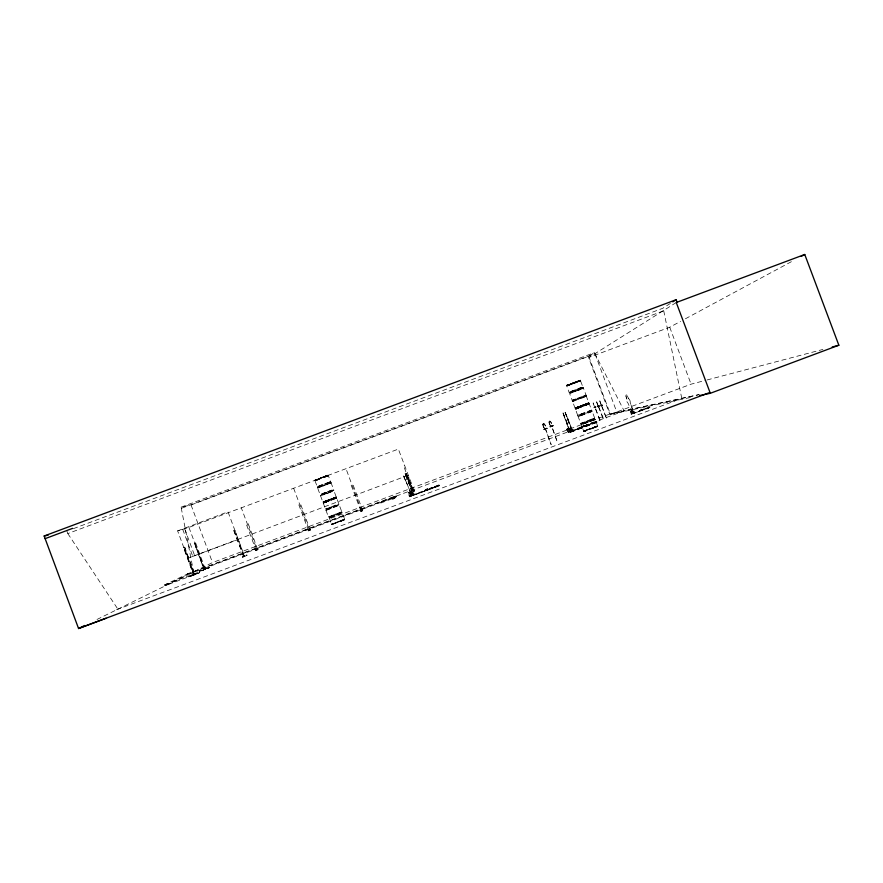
<?xml version="1.0" encoding="UTF-8"?>
<svg xmlns="http://www.w3.org/2000/svg" width="883" height="883" viewBox="0 0 883 883"><rect width="100%" height="100%" fill="white"/><g stroke="black" fill="none" stroke-linecap="round" stroke-linejoin="round"><path stroke-width="0.66" stroke-dasharray="4.42 3.31" d="M411.456 495.871L410.595 493.498L413.564 492.405L414.27 494.314L412.218 495.231L411.666 493.233L408.686 494.337L409.447 496.787L439.414 485.429L409.822 496.599M191.423 575.804L191.545 575.926C190.187 574.502 196.203 572.526 196.147 573.939L191.015 576.113M195.883 573.442L196.147 573.939M196.026 573.884L191.037 576.025M410.131 496.434L409.911 496.279M567.703 429.723L567.57 429.039L568.034 429.414M567.372 429.149L567.648 429.745L568.321 428.917M568.012 429.591L567.912 429.27M567.67 429.05C567.592 429.789 568.994 428.222 571.135 428.719M571.036 429.028C569.248 429.668 569.756 428.145 569.943 429.436M570.076 428.652L570.915 428.961M591.478 428.564L597.736 426.279L591.919 410.694L577.846 415.761L572.173 400.275L578.255 397.957M585.197 431.147L583.829 431.555L580.848 423.443L594.568 418.222L591.952 419.105M580.893 423.829L594.855 418.652L580.882 423.917M573.685 400.672L572.372 401.169L586.345 395.871L583.177 387.427L569.171 392.626L566.533 385.319L572.361 383.056M341.997 512.206L328.73 517.714L342.196 512.449L328.575 517.295L320.363 495.352L333.862 490.374L330.915 482.284M330.959 482.67L317.472 487.548L320.286 495.22L320.971 495.153M589.193 403.432L588.31 402.946L584.634 404.304M324.204 476.467L314.701 480.264L316.114 479.911M328.255 475.264L325.408 476.467M203.399 570.021L205.353 568.464M255.949 549.833L257.726 548.884M256.136 550.252L255.64 549.358L256.898 550.098L256.754 548.939L257.096 549.899L241.291 507.835M308.178 530.904C310.341 530.926 309.712 528.045 310.253 530.021M309.48 529.623L309.734 530.098C308.708 530.451 309.403 529.237 309.216 530.418M361.202 510.948L361.677 510.065L361.522 510.981L362.615 510.264M361.059 510.584L360.772 511.268L360.584 510.109M317.35 487.317L323.564 485.209M409.778 492.515C409.955 493.332 409.414 492.261 411.081 492.615M578.133 398.531L572.228 400.661M572.217 400.783L586.268 395.65M632.118 410.926C630.153 412.67 631.511 409.811 632.294 413.056M631.257 411.655L632.217 411.036L631.091 411.533M632.283 411.279L631.952 410.882M631.886 411.246L631.72 411.136M328.299 475.771L326.633 476.412L328.31 475.794M336.555 498.122L334.977 498.74L336.566 498.144M569.16 385.154C559.601 388.575 587.14 378.564 578.829 381.379M588.166 404.248C586.091 405.054 591.003 403.487 587.957 404.337M409.557 493.178C408.586 492.25 409.723 493.95 411.092 492.537M410.992 492.637L410.694 491.831L410.606 492.78M411.081 492.173C405.12 494.005 411.577 492.515 410.981 492.019C410.86 493.442 409.646 491.467 410.716 492.747M409.271 492.747L410.705 491.908M409.381 492.559L411.025 492.328M410.606 491.864L411.048 492.438L410.816 491.908M409.734 493.178L409.613 492.405M631.621 411.555L632.107 410.992L630.705 411.577M597.703 426.323L593.332 428.178M597.592 426.434L596.191 427.052M597.427 425.981L584.226 430.772M642.758 409.491L649.502 406.997L649.877 407.493L630.782 414.337L648.122 408.211L647.482 408.299M569.921 428.708L569.833 429.248M647.36 408.531L647.294 407.902L649.502 406.997M649.535 407.626L645.683 408.763L647.294 407.902M630.319 412.67L632.151 412.019L632.537 413.045L630.87 413.63L630.319 412.67L630.793 413.961L634.678 412.471L634.204 411.18L634.413 412.284L632.747 412.869L632.36 411.842L633.012 413.056L632.504 413.597M631.665 411.335L631.455 411.279M315.75 480.484L317.549 479.8M335.474 498.575L323.962 502.88L324.889 502.372M633.939 412.096L631.577 412.913L633.851 411.864M567.879 428.983L568.409 429.293M568.63 429.37L568.001 429.226M410.131 492.339L410.518 492.824L409.955 492.284M410.352 492.239L410.915 492.692L410.981 492.019M567.471 429.127L567.603 429.613M594.568 419.855L595.076 419.58L590.904 421.014M568.089 384.822L566.456 385.518L568.707 384.9M569.943 430.551L569.325 430.705L570.12 430.694L562.968 413.056L569.303 430.849L569.999 430.849M336.158 497.869L336.412 497.118L335.132 497.582M563.166 412.979L569.447 430.937M437.405 486.61C436.688 485.484 439.281 484.127 439.624 485.617L409.502 496.456M437.438 486.312L438.078 486.323L409.403 496.754M437.813 486.456L437.372 486.08L439.37 485.749M565.142 412.394L571.599 430.54L572.416 430.308L565.142 412.394L571.798 430.573M326.754 475.915L328.101 475.12L330.937 482.317M325.529 501.5L326.986 500.871L323.101 502.416L327.472 500.838M326.997 500.948L336.489 497.416L335.794 497.571M575.738 408.597L575.286 408.421M411.5 495.573L409.403 496.246M571.113 428.719L568.795 429.447M570.407 429.105L571.003 428.41M593.354 427.504L583.663 431.456L584.369 431.213M593.1 402.99L594.656 407.151L593.244 403.012M596.555 401.92L598.144 406.18M599.645 400.959L601.367 405.176M599.954 400.926L601.268 405.308M414.072 490.473C413.719 491.345 415.772 490.672 413.31 491.489L403.421 465.352L404.304 465.01M414.326 490.893L398.354 449.105L188.929 527.405L177.638 530.871L193.918 574.91C195.805 575.164 193.653 572.383 194.823 574.579L184.679 547.173L183.476 547.626L193.609 575.021L194.293 574.734C192.538 573.52 193.951 573.994 194.304 573.63M592.007 411.5L578.707 416.478M591.963 419.094L580.804 423.365L577.846 415.959L591.798 410.54L586.411 396.456L585.882 396.655M328.465 499.789L322.924 502.284L325.22 501.997M578.994 380.705L579.899 380.374C578.023 380.937 579.888 381.566 580.429 380.165M587.758 404.028L589.149 403.498L578.001 407.394M406.655 479.138L409.105 477.88L407.008 478.862M408.884 478.443L408.63 477.902L407.394 478.718L406.577 476.367M408.432 478.851L406.533 479.061L409.204 478.167M413.564 492.493L408.476 478.454L413.972 494.005L409.425 495.793L408.686 494.337M406.699 476.213L407.549 478.465L406.103 473.818L407.803 478.376L406.235 473.663L408.145 478.1L407.339 475.805M392.593 499.259L394.624 497.228L394.337 496.445L392.284 498.442L392.593 499.259L394.502 498.542L396.456 496.544L396.169 495.76L186.931 574.038L187.218 574.822L396.456 496.544M392.284 498.442L396.169 495.76M581.886 413.785L577.769 415.253L591.522 410.109M203.035 570.164L205.242 569.094M308.575 530.705L298.697 504.502L300.474 503.84L310.22 530.032M572.261 430.22L571.632 430.341L572.294 430.507M317.328 487.129L330.794 482.096L317.383 487.096L314.756 480.131L316.037 479.646M336.544 497.681L335.143 498.222L336.28 498.266M588.354 403.178L588.895 402.957L586.124 404.039M588.84 402.979L586.268 403.895M588.74 402.803L586.014 403.862M314.834 480.33L317.637 479.248M380.761 503.056L393.663 498.189L393.365 497.383L380.452 502.261L380.761 503.056L380.551 502.173M570.948 428.696L571.025 428.906M360.717 511.169C364.226 512.339 361.313 507.648 362.714 510.407M362.063 510.76L362.648 510.319M361.313 511.058L361.92 509.966L362.107 510.517M575.55 409.116L577.074 408.399M575.308 408.741L588.266 403.895L576.345 408.674M575.23 408.343L577.78 407.56L575.01 408.354L578.266 408.101L588.564 404.248L587.879 404.039M73.344 528.663L662.78 308.288L670.583 303.288M194.558 571.5L193.554 571.875L181.092 507.151L191.048 504.966L588.707 356.291L594.513 352.582L617.118 412.924M676.268 302.516L589.104 357.361L669.733 327.218L680.583 321.368M309.05 530.528L310.474 529.8L309.944 530.021M308.333 530.749L308.145 529.723M308.012 529.778L308.962 529.425M330.452 481.721L317.251 486.643L317.814 486.401M330.948 482.504L324.856 484.822M257.957 549.579C251.302 552.427 261.567 547.857 257.77 549.524M255.595 550.584L257.88 549.403M257.626 548.619L257.891 549.612L257.361 548.718M685.407 318.774L793.905 260.33M410.992 494.623L413.089 493.718M335.717 522.979L331.257 524.535L333.001 524.259M209.348 567.592L199.348 570.86L199.646 571.334M199.613 572.725L199.293 571.875L199.613 572.725L165.022 585.705L164.702 584.855L188.763 573.343L189.061 574.138M193.454 573.95L193.929 573.74M203.885 568.707L204.282 569.645M205.077 568.277L205.32 569.27L205.242 568.199M332.074 524.546L331.831 524.48M342.218 520.286L344.536 519.27L331.302 524.237L337.361 522.151M409.447 492.526L409.524 493.1M96.998 619.458L212.516 562.57L610.263 413.851L680.451 398.851M165.022 585.705L187.604 574.634L187.306 573.851M427.67 488.74C421.555 491.676 430.076 487.46 426.666 489.072M640.605 409.955C644.303 408.575 639.667 410.716 641.356 409.701M640.749 410.142L641.433 409.911M597.405 425.97L591.4 428.376M329.403 517.935L331.445 524.668M584.149 425.727L582.118 426.489L584.226 425.705L582.018 426.235L582.935 425.86M584.678 426.114L584.193 426.566L586.665 425.01M584.116 425.451L583.199 425.816M194.105 574.822L184.028 547.427L193.852 574.899M188.929 527.405L204.746 569.469M431.577 487.593L429.734 488.862L434.414 486.555M436.323 485.871L434.491 487.14L439.171 484.833M426.224 489.535L424.359 490.816L429.061 488.509M409.425 495.793L413.123 494.027M410.86 495.175L409.414 492.052L410.86 495.175L410.231 495.462L408.774 492.328L409.977 495.551M204.216 569.678L194.514 543.453L204.05 569.756M242.483 557.25L247.262 555.208L242.483 557.25L242.273 556.676L246.832 555.286M567.063 385.43L567.206 385.418M569.082 384.745L569.601 384.966L568.762 385.131M326.081 510.286L339.348 505.33L341.898 512.074M243.156 555.716C242.77 556.765 245.695 554.645 243.531 556.731M408.774 492.328L409.657 491.963M325.937 510.032L339.271 504.612L325.65 509.458L339.138 504.414L325.584 508.972L331.633 506.798M578.818 381.522L579.557 380.783L571.058 384.061M546.621 428.244L545.253 428.575L551.169 444.657L545.396 428.52M552.725 425.772L549.966 426.666L551.754 426.511L557.294 441.975L551.754 426.18M332.659 524.171L331.842 524.513L333.829 523.674M331.732 524.248L342.24 520.275M598.376 406.544L603.663 419.602L598.575 406.478M601.455 405.694L606.742 419.061L601.709 405.606M591.533 410.154L583.63 413.145M599.954 420.319L595.164 407.416M317.626 479.646L316.953 479.635M316.555 480.054L315.474 480.595M316.931 479.911L324.017 477.471M317.306 479.491L315.86 480.043L316.622 480.175M326.842 476.191L322.781 477.769M327.483 475.97L325.529 476.897M584.391 431.257L589.833 428.906M329.392 517.946L342.196 513.155L344.845 519.579L344.028 519.59M340.617 512.35L341.798 511.842L328.509 516.809L340.628 512.35M412.836 493.465L407.449 479.193M408.52 478.443L413.741 492.427M574.171 382.372L580.274 380.154L582.857 386.975L569.127 392.162L580.087 387.968M543.807 429.16L547.173 428.398L543.983 429.624L546.555 428.089M547.052 428.089L543.873 429.315L545.628 428.674M550.021 426.82L553.155 425.606L551.5 426.599M543.983 429.624L547.173 428.398M594.579 419.844L581.312 424.734L590.915 421.014M630.87 413.63L634.413 412.284M639.568 410.606C651.842 406.5 632.934 412.747 641.356 410.275M323.476 503.067L325.165 502.427M325.551 501.864L325.275 502.372L327.262 501.599M324.58 502.493L326.081 502.063L325.264 502.228M631.621 413.332L630.661 411.224L631.488 410.893M632.151 412.019L632.471 413.376M324.392 502.692L331.015 499.789M325.496 501.875L324.204 502.372M566.963 385.131L567.857 384.789M567.052 385.407L569.005 384.778M567.559 385.595C570.606 384.569 568.409 385.562 568.222 385.352M568.851 385.098L577.78 381.82M577.769 381.831L580.021 381.07M551.897 426.456L551.367 426.092M360.948 511.069L351.059 484.922L352.825 484.259L362.692 510.429M412.88 490.562L413.84 490.208L412.946 490.54M578.928 381.335L580.12 381.059M588.376 404.315L583.144 406.323M257.781 549.645L248.112 523.42L246.28 524.094L256.147 550.385M330.463 481.721L327.736 482.769M588.475 403.553L588.983 403.266L582.879 405.639M576.323 408.41L576.963 408.178M577.67 407.913L577.515 408.244M589.071 403.575L587.614 404.138L588.652 403.741M577.857 408.112L576.058 408.917L578.277 408.045L577.305 408.465M600.01 420.286L594.899 407.505M585.197 430.584L586.489 430.076M315.43 480.076L316.346 479.712M575.12 408.101L581.191 405.783M327.516 475.385L322.085 477.449M315.606 480.484L322.781 477.758M326.688 475.992L327.615 475.65M316.787 479.944L317.218 479.535L316.324 479.877M326.92 476.169L327.935 475.904M407.814 478.862L413.156 493.343M333.807 523.652L339.105 521.511M333.807 523.685L335.286 523.1M332.968 524.226L344.8 519.679L335.717 522.957M340.926 521.301L344.734 519.701L344.105 519.888M579.027 380.728L576.213 381.798M567.802 385.507L569.358 384.988M243.653 556.687L233.255 529.027L243.763 556.632M244.392 556.411L234.271 528.652L233.255 529.027M324.425 502.184L323.2 502.692M324.414 502.548L324.756 502.438M336.147 497.835L335.099 498.244L336.026 498.343M325.849 502.151L324.249 502.758L325.904 501.997M317.803 486.412L323.244 484.348M324.182 501.412L322.979 501.908L328.984 499.69M324.348 501.875L323.211 502.427M335.22 497.891L336.015 497.515M581.047 415.496L578.718 416.478M569.16 384.569L574.601 382.703M568.133 385.098L569.469 384.613M579.38 380.849L579.193 381.39M578.012 381.886L574.745 383.134M575.76 408.244L577.99 407.306M333.807 490.01L320.242 494.966L325.86 492.869M334.017 498.31L335.209 497.824M317.626 479.226L320.882 478.023M323.873 477.052L325.419 476.5M316.489 480.209L315.463 480.606M324.006 477.471L325.551 476.886M576.235 381.809L572.449 383.31M324.216 501.621L325.374 500.97M333.851 497.869L336.136 496.986M335.132 497.571L323.001 502.085M586.202 404.326L587.526 403.818M587.813 404.061L584.756 405.242M577.868 408.233L576.367 408.807L578.199 408.123M581.036 415.496L592.04 411.467M177.638 530.871L228.002 511.831L244.569 556.334M568.078 385.385L566.897 386.014M579.259 389.922L583.376 388.332L577.25 390.584M194.856 543.321L204.437 569.612M195.684 543.012L205.331 569.259M325.408 501.169L333.862 497.857M325.308 502.228L331.158 500.208M587.327 403.376L584.436 404.458M361.268 509.855L361.544 510.816M593.343 428.178L585.175 431.114L586.455 430.716M572.361 383.067L574.182 382.383M579.314 380.871L577.648 381.412M322.185 477.692L323.884 477.085M574.425 383.056L569.171 385.12M327.748 482.758L324.525 483.972M579.27 389.911L569.612 393.487L572.151 400.275L585.904 395.087L579.789 397.372M184.679 547.173L194.602 574.656M330.915 499.546L332.582 498.895M331.026 499.822L335.463 498.111M586.113 404.028L582.769 405.308M584.623 404.922L586.224 404.315M575.495 409.116L577.107 408.553M585.561 425.705C582.747 426.82 588.652 424.535 585.826 425.65M361.633 510.86L346.004 468.685M66.898 531.08L67.825 533.575L663.718 310.772L662.78 308.288M181.092 507.151L594.513 352.582M181.512 508.266L594.921 353.697L624.138 410.893L609.712 414.028L588.575 357.604M317.085 479.999L316.125 480.352M326.191 492.228L320.198 494.513L321.401 494.016M327.438 491.765L333.454 489.513L321.39 494.027M578.42 398.432L586.18 395.529M327.924 493.067C308.211 500.032 333.73 491.665 333.266 490.562M328.432 492.891L333.906 490.749L338.873 504.005L332.825 506.191M584.987 396.445L586.334 395.948L572.692 401.577L578.486 399.414M194.348 543.52L195.75 542.99M328.465 499.8L333.41 497.957M581.135 405.606L575.506 407.968M582.692 405.109L584.447 404.458M329.171 500.219L330.926 499.557M579.579 406.798L581.279 406.059M406.279 476.533L405.672 474.105L407.262 478.431M408.145 475.286L187.836 558.233L238.311 539.513M594.314 407.295C593.597 408.056 596.809 406.644 595.484 406.864M569.745 430.628L565.44 418.321M595.926 406.842L593.895 407.416M597.802 406.323C596.224 407.151 601.279 405.396 598.564 406.003M572.029 430.275L567.659 417.747M594.038 407.814L596.025 407.107M599.458 405.86L597.416 406.588L597.99 406.412M600.473 405.584L602.703 405.253L600.617 405.992M597.515 406.853L599.557 406.125M568.001 431.754L567.195 428.906L568.398 431.644M568.751 428.785L566.588 429.844L568.818 428.928M570.429 431.412L569.204 428.619L570.661 431.323M569.314 428.895L569.601 429.546M567.272 429.701L567.173 429.237M588.707 356.291L610.451 414.326L691.091 384.171L705.738 380.319M570.539 431.147L570.473 429.403L567.316 430.474L568.133 432.515L596.124 421.721L597.118 422.306L570.937 432.129L570.286 432.217L569.557 430.131L572.25 429.127L573.398 430.716L572.725 429.05L570.12 430.032M582.283 426.864C579.645 426.577 586.864 425.485 584.171 425.672M586.478 424.811L587.46 425.463L586.478 424.811L589.822 424.039L589.082 423.829M591.709 423.365C592.846 424.017 588.95 422.615 594.049 422.085L593.597 423.045L594.127 422.582M193.532 571.886L625.153 410.507L698.939 394.679M596.908 422.361L568.034 432.549L593.84 422.902L593.42 422.206M596.776 421.588L568.199 432.493M570.23 431.997L596.864 422.107M570.275 432.229L597.007 422.107M199.558 571.334L209.481 567.659L199.558 571.411M164.702 584.855L199.293 571.875M116.567 609.689L681.775 398.365L699.237 394.569M574.281 382.659L577.637 381.39M568.917 385.209L567.703 385.683M324.304 476.721L317.218 479.259M322.637 477.372L318.796 478.972M316.544 480.197L318.962 479.348M576.919 389.679L583.1 387.383M575.396 390.363C573.873 390.176 565.871 394.105 571.124 392.946M575.749 391.235L571.113 392.957M328.123 492.019L333.719 489.933M580.561 398.641L585.97 396.622M584.645 404.304L575.462 407.78L580.948 405.981M580.937 405.97L586.279 403.917M327.438 500.782L329.149 500.142L324.602 501.831M332.041 498.972L333.619 498.465L330.286 499.381L333.498 498.144M583.122 405.474L579.292 406.908L581.08 406.335M324.502 502.261L329.271 500.473M330.474 499.899L335.926 497.913M330.628 500.319L335.385 498.586M581.334 406.997L583.376 406.158M333.145 507.041L339.282 504.833L326.147 510.286M331.942 507.67L325.882 509.866M582.923 404.955L584.723 404.469M326.004 501.687L327.56 501.114M581.334 407.019L578.034 408.222M413.63 490.286L413.984 491.257M338.653 521.798L340.352 521.202M591.4 428.376L586.279 430.231M316.291 479.888L316.876 479.646M320.154 487.085L331.026 482.99L317.737 487.957L320.165 487.085M577.581 407.008L579.149 406.434M577.736 407.449L579.336 406.953M584.811 404.756L587.67 403.796M333.399 497.968L335.617 497.151M333.487 498.122L336.235 497.129M585.087 405.485L586.621 404.922M324.502 501.566L325.783 501.091M334.856 497.902L333.575 498.387L335.838 497.659M333.708 498.696L334.988 498.244M581.886 413.796L583.63 413.145M405.595 480.44L411.401 494.436L405.595 480.44A3.918 1.501 69.8 0 1 403.652 475.253A3.918 1.501 69.8 0 1 405.617 474.447A3.918 1.501 69.8 0 1 407.56 479.646L412.56 493.906L407.769 479.568A3.918 1.501 69.8 0 0 405.827 474.37A3.918 1.501 69.8 0 0 403.862 475.164A3.918 1.501 69.8 0 0 405.816 480.363M569.48 384.646L571.047 384.028M569.645 385.021L571.224 384.436M580.087 387.968L581.4 387.482M552.67 425.617L551.323 426.334M549.966 426.666L553.155 425.606M550.131 427.129L553.277 425.915M246.512 554.833L247.262 555.208M426.39 489.237L425.396 489.59M426.511 489.546L425.429 489.922M426.776 489.381L427.858 489.005M586.356 404.193L587.636 403.719M324.193 476.489L326.876 475.495M324.315 476.754L325.794 476.18M316.842 479.668L318.785 478.95M324.436 477.151L325.926 476.61M631.941 412.637L628.056 403.211A2.638 1.6 70 0 1 626.897 399.193L626.025 396.478A1.325 0.795 69.9 0 1 626.179 394.988L626.301 394.944A1.325 0.795 69.9 0 1 627.383 395.937L628.387 398.608A2.638 1.6 70 0 1 630.153 402.383L633.42 412.041L630.153 402.383M627.383 395.937L628.508 398.564M641.533 409.591L642.272 409.337M641.61 409.8L642.349 409.546M411.169 495.021L413.972 494.005M424.215 490.429L427.063 489.392M429.591 488.476L432.438 487.438M434.348 486.754L437.206 485.705M411.445 495.341L439.315 485.22M581.389 387.494L582.99 387.251M626.897 399.193L626.025 396.478M340.176 520.76L343.929 519.447M587.526 404.502L588.773 404.149M575.915 408.984L576.798 408.686M325.672 475.948L327.692 475.22M316.026 479.679L317.24 479.226M325.805 476.213L326.986 475.76M323.167 502.35L323.708 502.173M593.343 427.493L594.91 426.953M593.442 427.769L594.999 427.206M595.01 427.229L583.718 431.07L585.065 430.849M578.95 380.915L579.888 380.584M323.454 503.056L324.105 502.802M630.76 411.732L632.239 411.257M632.36 411.842L634.204 411.18M643.475 409.105L641.875 409.955M649.877 407.493L631.036 414.226M594.899 426.942L596.18 426.522M585.021 430.661L586.301 430.231M594.987 427.24L597.625 426.401M331.931 524.292L332.869 523.972M584.59 425.794L587.327 425.12M567.129 385.143L566.566 385.352M579.789 380.352L580.451 380.209M596.058 426.346L597.537 426.114M602.151 404.999L602.603 404.977M597.361 406.456L597.934 406.279M707.062 379.966L822.879 349.447M610.451 414.326L693.012 396.942M593.542 422.538L594.38 422.791M596.908 421.919L596.124 421.721M590.815 423.189L591.566 423.387M566.963 428.995L568.652 432.416M581.566 426.644L582.162 426.533M569.557 430.131L570.573 431.379M570.915 430.727L568.31 431.71M567.935 432.118L568.365 432.052M570.561 429.116L570.561 428.553M562.968 413.056L565.241 418.387M309.823 529.502L308.73 530.716M598.244 406.048L596.709 401.942M565.275 412.482L567.449 417.825M67.825 533.575L117.892 609.193M405.463 474.182L407.184 478.796L405.672 474.105M405.904 473.983L406.787 476.136M568.729 429.193L568.652 428.995M669.733 327.218L691.091 384.171M631.345 410.948L632.151 413.112M569.436 428.531L570.76 432.14M567.129 428.961L568.166 431.732M394.193 497.725L394.502 498.542M293.642 488.255L309.491 530.44M191.048 504.966L212.516 562.57M184.635 528.729L194.569 555.363M182.704 529.314L192.704 556.158M167.141 583.895L167.461 584.745M165.154 584.634L165.474 585.484M406.92 476.136L406.103 473.818M406.467 473.674L407.924 478.178L406.235 473.663M663.718 310.772L681.775 398.365M591.952 411.003L578.001 416.18L591.941 410.992M342.207 512.714L335.065 516.003L328.73 517.714L342.207 512.67M583.31 387.792L569.392 393.045L583.31 387.836M198.918 572.935L188.565 576.831L198.752 572.438L198.962 573.012M594.999 419.083L581.036 424.293L594.999 419.083M572.703 383.123L568.067 384.845L572.714 383.156M589.689 424.237L589.182 424.69L589.689 424.237M549.027 422.173A2.649 1.004 69.7 0 0 551.003 426.158A2.649 1.004 69.7 0 0 551.003 422.659A2.649 1.004 69.7 0 0 549.027 422.173M549.248 422.096A2.649 1.004 69.7 0 0 551.224 426.081A2.649 1.004 69.7 0 0 551.224 422.571A2.649 1.004 69.7 0 0 549.248 422.096M542.868 424.624A2.682 1.038 69.7 0 0 544.866 428.652A2.682 1.038 69.7 0 0 544.888 425.098A2.682 1.038 69.7 0 0 542.868 424.624M543.078 424.546A2.682 1.038 69.7 0 0 545.087 428.575A2.682 1.038 69.7 0 0 545.109 425.021A2.682 1.038 69.7 0 0 543.078 424.546"/><path stroke-width="1.32" d="M672.802 301.854L676.146 299.712L677.106 302.284M801.135 256.434L804.755 254.481L838.85 345.231L710.318 393.288L699.667 395.54M84.713 625.495L78.565 628.519L44.15 536.003L676.146 299.712M804.755 254.481L676.268 302.516L710.318 393.288M45.132 538.652L72.583 528.376M709.524 392.615L78.565 628.519L106.037 618.255M832.194 346.986L838.85 345.231M44.15 536.003L48.168 535.142"/></g></svg>
